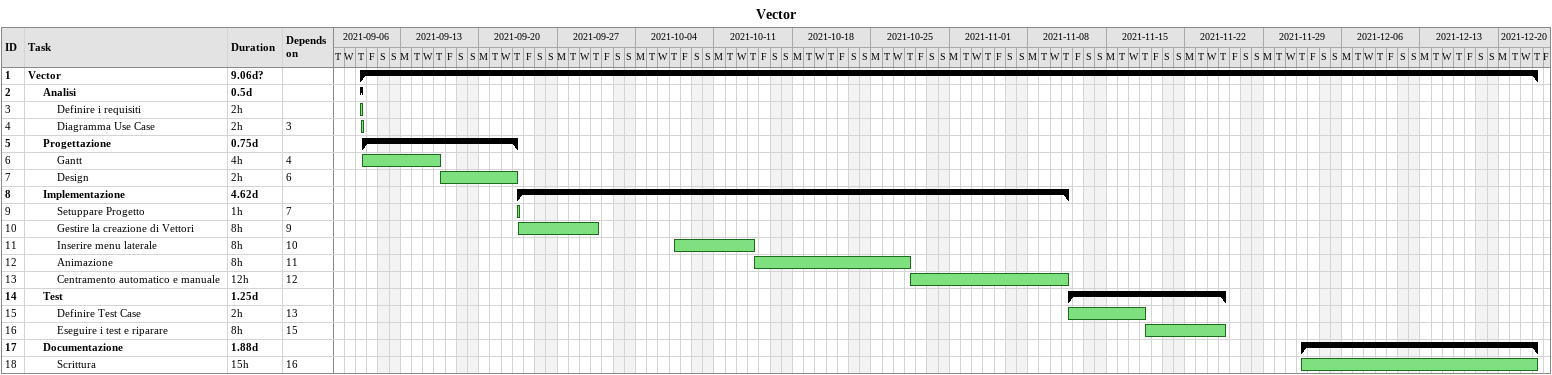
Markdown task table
Vector

| ID | Level | Task | Duration | Start | Finish | Predecessors |
|---|---|---|---|---|---|---|
| 1 | 1 | **Vector** | 9.06d? | 2021-09-09 | 2021-12-23 |  |
| 2 | 2 | **Analisi** | 0.5d | 2021-09-09 | 2021-09-09 |  |
| 3 | 3 | Definire i requisiti | 2h | 2021-09-09 | 2021-09-09 |  |
| 4 | 3 | Diagramma Use Case | 2h | 2021-09-09 | 2021-09-09 | 3 |
| 5 | 2 | **Progettazione** | 0.75d | 2021-09-09 | 2021-09-23 |  |
| 6 | 3 | Gantt | 4h | 2021-09-09 | 2021-09-16 | 4 |
| 7 | 3 | Design | 2h | 2021-09-16 | 2021-09-23 | 6 |
| 8 | 2 | **Implementazione** | 4.62d | 2021-09-23 | 2021-11-11 |  |
| 9 | 3 | Setuppare Progetto | 1h | 2021-09-23 | 2021-09-23 | 7 |
| 10 | 3 | Gestire la creazione di Vettori | 8h | 2021-09-23 | 2021-09-30 | 9 |
| 11 | 3 | Inserire menu laterale | 8h | 2021-10-07 | 2021-10-14 | 10 |
| 12 | 3 | Animazione | 8h | 2021-10-14 | 2021-10-28 | 11 |
| 13 | 3 | Centramento automatico e manuale | 12h | 2021-10-28 | 2021-11-11 | 12 |
| 14 | 2 | **Test** | 1.25d | 2021-11-11 | 2021-11-25 |  |
| 15 | 3 | Definire Test Case | 2h | 2021-11-11 | 2021-11-18 | 13 |
| 16 | 3 | Eseguire i test e riparare | 8h | 2021-11-18 | 2021-11-25 | 15 |
| 17 | 2 | **Documentazione** | 1.88d | 2021-12-02 | 2021-12-23 |  |
| 18 | 3 | Scrittura | 15h | 2021-12-02 | 2021-12-23 | 16 |
